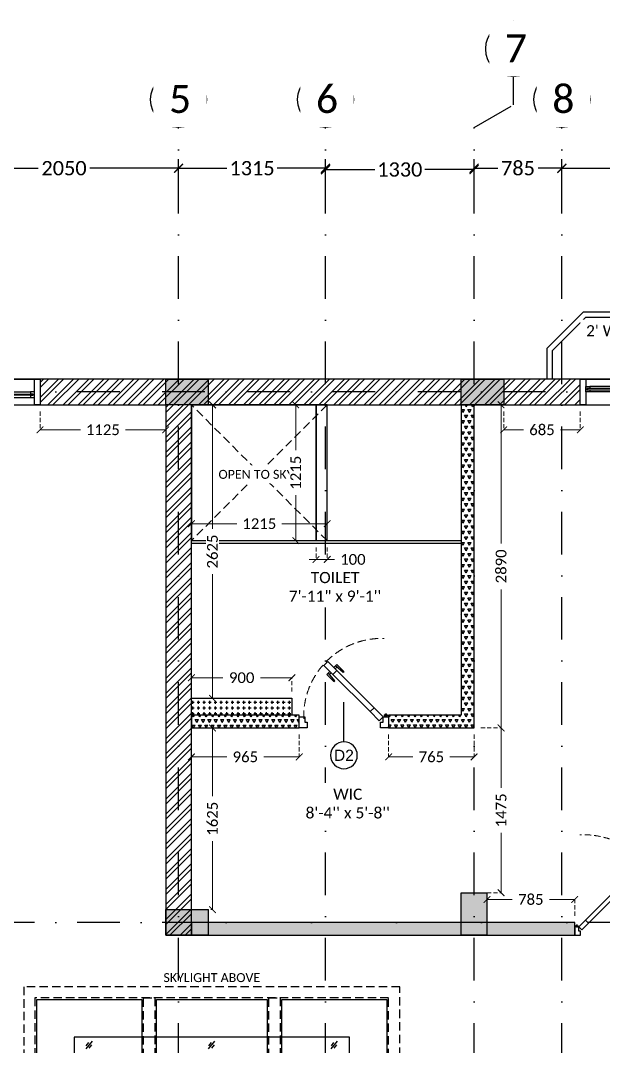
# Model space of a CAD drawing. Header units: millimetres. Extents: x -15000 to 28550, y -17045 to 28620.
# Drawn here: x 3580 to 8798, y 7650 to 16827 of the extents above; entities that cross this region are included whole.
import ezdxf
from ezdxf.enums import TextEntityAlignment as Align

# ---------------------------------------------------------------- set-up
doc = ezdxf.new("R2010")
doc.units = ezdxf.units.MM
doc.header["$LTSCALE"] = 150
for name, pattern in [('3BHK-W(SB)$0$HIDDEN', [0.375, 0.25, -0.125]), ('DASHDOTX2', [50.8, 25.4, -12.7, 0, -12.7]), ('DASHED', [0.75, 0.5, -0.25]), ('HIDDEN', [0])]:
    doc.linetypes.add(name, pattern=pattern)
for name, color, linetype in [('ad-Column', 3, 'Continuous'), ('ad-Column Hatch', 125, 'Continuous'), ('ad-Door', 11, 'Continuous'), ('ad-Elevation 10', 8, 'Continuous'), ('ad-Furniture', 8, 'Continuous'), ('ad-Grid', 8, 'DASHDOTX2'), ('ad-Ledge wall', 6, 'Continuous'), ('ad-Railing', 6, 'Continuous'), ('ad-Text main', 7, 'Continuous'), ('ad-Text Main_Door&window Label', 7, 'Continuous'), ('ad-Wall', 240, 'Continuous'), ('ad-Wall hatch', 8, 'Continuous')]:
    doc.layers.add(name, color=color, linetype=linetype)
doc.layers.add('ad-Dimension', color=5, linetype='Continuous', lineweight=0, true_color=0x0000ff)
doc.layers.add('ad-Glass Sectionline', color=140, linetype='Continuous', true_color=0x00bfff)
doc.layers.get('ad-Furniture').off()
doc.styles.add('New Text Style', font='arial.ttf', dxfattribs={"height": 100})
doc.styles.get("Standard").update_dxf_attribs({"font": 'calibril.ttf'})
doc.dimstyles.new('A-75-DIM-INT (Framing)', dxfattribs={"dimscale": 100, "dimtxt": 0.8, "dimasz": 0.5, "dimexe": 0, "dimexo": 0.5, "dimgap": 0.5, "dimtad": 0, "dimdec": 0, "dimdsep": 46, "dimtxsty": 'Standard', "dimblk": 'ARCHTICK', "dimcen": 0.025, "dimclrd": 256, "dimclre": 256, "dimclrt": 256, "dimazin": 2, "dimtfac": 1, "dimtdec": 0, "dimtmove": 1, "dimatfit": 0, "dimldrblk": 'ARCHTICK', "dimfxl": 1, "dimtfill": 1, "dimtolj": 1, "dimtzin": 0, "dimarcsym": 0})

# ---------------------------------------------------------------- blocks, each defined once
blk = doc.blocks.new('_ArchTick')
at = {"color": 0, "linetype": 'ByBlock', "const_width": 0.15}
blk.add_lwpolyline([(-0.5, -0.5), (0.5, 0.5)], dxfattribs=at)
blk = doc.blocks.new('*D205')
at = {"layer": 'ad-Dimension', "lineweight": -2}
for p, q in [((2945, 15206.1), (2945, 15586.2)), ((4995, 15206.1), (4995, 15586.2)), ((2945, 15506.2), (3738, 15506.2)), ((4995, 15506.2), (4202, 15506.2))]:
    blk.add_line(p, q, dxfattribs=at)
at = {"layer": 'Defpoints', "color": 0}
for p in [(4995, 15506.2), (2945, 15126.1), (4995, 15126.1)]:
    blk.add_point(p, dxfattribs=at)
at = {"layer": 'ad-Dimension', "lineweight": -2, "xscale": 80, "yscale": 80, "zscale": 80, "rotation": 180}
blk.add_blockref('_ArchTick', (2945, 15506.2), dxfattribs=at)
at = {"layer": 'ad-Dimension', "lineweight": -2, "xscale": 80, "yscale": 80, "zscale": 80}
blk.add_blockref('_ArchTick', (4995, 15506.2), dxfattribs=at)
at = {"layer": 'ad-Dimension', "insert": (3970, 15506.2), "char_height": 128, "attachment_point": 5, "bg_fill": 3, "box_fill_scale": 1.1, "bg_fill_color": 257, "bg_fill_transparency": 0}
blk.add_mtext('\\A1;2050', dxfattribs=at)
blk = doc.blocks.new('*D206')
at = {"layer": 'ad-Dimension', "lineweight": -2}
for p, q in [((4995, 15104.8), (4995, 15586.2)), ((6310, 15206.1), (6310, 15586.2)), ((4995, 15506.2), (5426.9, 15506.2)), ((6310, 15506.2), (5878.1, 15506.2))]:
    blk.add_line(p, q, dxfattribs=at)
at = {"layer": 'Defpoints', "color": 0}
for p in [(6310, 15506.2), (6310, 15126.1), (4995, 15024.8)]:
    blk.add_point(p, dxfattribs=at)
at = {"layer": 'ad-Dimension', "lineweight": -2, "xscale": 80, "yscale": 80, "zscale": 80, "rotation": 180}
blk.add_blockref('_ArchTick', (4995, 15506.2), dxfattribs=at)
at = {"layer": 'ad-Dimension', "lineweight": -2, "xscale": 80, "yscale": 80, "zscale": 80}
blk.add_blockref('_ArchTick', (6310, 15506.2), dxfattribs=at)
at = {"layer": 'ad-Dimension', "insert": (5652.5, 15506.2), "char_height": 128, "attachment_point": 5, "bg_fill": 3, "box_fill_scale": 1.1, "bg_fill_color": 257, "bg_fill_transparency": 0}
blk.add_mtext('\\A1;1315', dxfattribs=at)
blk = doc.blocks.new('*D207')
at = {"layer": 'ad-Dimension', "lineweight": -2}
for p, q in [((7640, 15206.1), (7640, 15586.2)), ((8425, 15206.1), (8425, 15586.2)), ((7640, 15506.2), (7851.1, 15506.2)), ((8425, 15506.2), (8213.9, 15506.2))]:
    blk.add_line(p, q, dxfattribs=at)
at = {"layer": 'Defpoints', "color": 0}
for p in [(8425, 15506.2), (7640, 15126.1), (8425, 15126.1)]:
    blk.add_point(p, dxfattribs=at)
at = {"layer": 'ad-Dimension', "lineweight": -2, "xscale": 80, "yscale": 80, "zscale": 80, "rotation": 180}
blk.add_blockref('_ArchTick', (7640, 15506.2), dxfattribs=at)
at = {"layer": 'ad-Dimension', "lineweight": -2, "xscale": 80, "yscale": 80, "zscale": 80}
blk.add_blockref('_ArchTick', (8425, 15506.2), dxfattribs=at)
at = {"layer": 'ad-Dimension', "insert": (8032.5, 15506.2), "char_height": 128, "attachment_point": 5, "bg_fill": 3, "box_fill_scale": 1.1, "bg_fill_color": 257, "bg_fill_transparency": 0}
blk.add_mtext('\\A1;785', dxfattribs=at)
blk = doc.blocks.new('*D208')
at = {"layer": 'ad-Dimension', "lineweight": -2}
for p, q in [((8425, 15206.1), (8425, 15586.2)), ((12005, 15206.1), (12005, 15586.2)), ((8425, 15506.2), (9984.1, 15506.2)), ((12005, 15506.2), (10445.9, 15506.2))]:
    blk.add_line(p, q, dxfattribs=at)
at = {"layer": 'Defpoints', "color": 0}
for p in [(12005, 15506.2), (8425, 15126.1), (12005, 15126.1)]:
    blk.add_point(p, dxfattribs=at)
at = {"layer": 'ad-Dimension', "lineweight": -2, "xscale": 80, "yscale": 80, "zscale": 80, "rotation": 180}
blk.add_blockref('_ArchTick', (8425, 15506.2), dxfattribs=at)
at = {"layer": 'ad-Dimension', "lineweight": -2, "xscale": 80, "yscale": 80, "zscale": 80}
blk.add_blockref('_ArchTick', (12005, 15506.2), dxfattribs=at)
at = {"layer": 'ad-Dimension', "insert": (10215, 15506.2), "char_height": 128, "attachment_point": 5, "bg_fill": 3, "box_fill_scale": 1.1, "bg_fill_color": 257, "bg_fill_transparency": 0}
blk.add_mtext('\\A1;3580', dxfattribs=at)
blk = doc.blocks.new('*D202')
at = {"layer": 'ad-Dimension', "lineweight": -2}
for p, q in [((6310, 15194.2), (6310, 15574.3)), ((7640, 15171.2), (7640, 15574.3)), ((6310, 15494.3), (6750.1, 15494.3)), ((7640, 15494.3), (7199.9, 15494.3))]:
    blk.add_line(p, q, dxfattribs=at)
at = {"layer": 'Defpoints', "color": 0}
for p in [(7640, 15494.3), (6310, 15114.2), (7640, 15091.2)]:
    blk.add_point(p, dxfattribs=at)
at = {"layer": 'ad-Dimension', "lineweight": -2, "xscale": 80, "yscale": 80, "zscale": 80, "rotation": 180}
blk.add_blockref('_ArchTick', (6310, 15494.3), dxfattribs=at)
at = {"layer": 'ad-Dimension', "lineweight": -2, "xscale": 80, "yscale": 80, "zscale": 80}
blk.add_blockref('_ArchTick', (7640, 15494.3), dxfattribs=at)
at = {"layer": 'ad-Dimension', "insert": (6975, 15494.3), "char_height": 128, "attachment_point": 5, "bg_fill": 3, "box_fill_scale": 1.1, "bg_fill_color": 257, "bg_fill_transparency": 0}
blk.add_mtext('\\A1;1330', dxfattribs=at)
blk = doc.blocks.new('$ZCDB_AUDIT_GENERATED_C85C')
at = {"color": 8}
for points in [[(675, 75), (141.8, 359.5)], [(50, 25), (50, 0), (0, 0), (0, 50), (25, 50)], [(700, 0), (0, 0)], [(625, 75), (75, 75)], [(625, 25), (75, 25)], [(675, 50), (700, 50), (700, 0), (650, 0), (650, 25)]]:
    blk.add_lwpolyline(points, dxfattribs=at)
for points in [[(75, 25), (25, 25), (25, 75), (75, 75)], [(675, 25), (625, 25), (625, 75), (675, 75)]]:
    blk.add_lwpolyline(points, close=True, dxfattribs=at)
at = {"color": 140}
for points in [[(625, 60), (75, 60)], [(625, 40), (75, 40)]]:
    blk.add_lwpolyline(points, dxfattribs=at)
at = {"color": 8, "linetype": 'HIDDEN'}
blk.add_arc((497.1, 38.3), 473.6, 122.81509, 175.55912, dxfattribs=at)
blk = doc.blocks.new('*U127')
at = {"xscale": -1}
blk.add_blockref('$ZCDB_AUDIT_GENERATED_C85C', (700, 0), dxfattribs=at)
blk = doc.blocks.new('zw$B1C6')
at = {"transparency": 33554559}
h = blk.add_hatch(color=256, dxfattribs=at)
h.dxf.hatch_style = 1
h.set_gradient(color1=(153, 204, 0), color2=(63, 127, 0), name='INVSPHERICAL')
h.paths.add_polyline_path([(1115, 0), (0, 0), (0, -1215), (1115, -1215)])
at = {"layer": 'ad-Elevation 10'}
for points in [[(1115, 0), (0, 0), (0, -1215), (1115, -1215)], [(1215, 0), (1115, 0), (1115, -1215), (1215, -1215)]]:
    blk.add_lwpolyline(points, close=True, dxfattribs=at)
at = {"layer": 'ad-Elevation 10', "linetype": 'DASHED'}
for points in [[(1215, -1215), (0, 0)], [(1215, 0), (0, -1215)]]:
    blk.add_lwpolyline(points, dxfattribs=at)
at = {"layer": 'ad-Text main', "color": 0, "insert": (577.5, -622.4), "char_height": 80, "width": 773.907, "attachment_point": 5, "bg_fill": 2}
blk.add_mtext('OPEN TO SKY', dxfattribs=at)
blk = doc.blocks.new('zw$EEF9')
at = {"layer": 'ad-Glass Sectionline'}
for points in [[(-28.2, -34.6), (28.2, 34.6)], [(-26.8, -5.8), (-3.4, 23.4)], [(-0.3, -27.4), (23.6, 1.4)]]:
    blk.add_lwpolyline(points, dxfattribs=at)
blk = doc.blocks.new('A$C27ce84ff')
at = {"true_color": 0x7f5f3f, "transparency": 33554610}
h = blk.add_hatch(dxfattribs=at)
h.set_pattern_fill('DOTS', color=37, scale=20, angle=360)
h.set_pattern_definition([(360, (-800139.518, 271344.397), (15.875, 31.75), [0, -31.75])])
h.paths.add_polyline_path([(450, -2530), (2915, -2530), (2915, -450), (450, -450)])
at = {"layer": 'ad-Elevation 10', "linetype": 'DASHED'}
for points in [[(0, -2980), (3365, -2980), (3365, 0), (0, 0)], [(100, -2880), (3265, -2880), (3265, -100), (100, -100)], [(1071.7, -100), (1171.7, -100), (1171.7, -2880), (1071.7, -2880)], [(2193.3, -100), (2293.3, -100), (2293.3, -2880), (2193.3, -2880)], [(100, -943.3), (3265, -943.3), (3265, -1043.3), (100, -1043.3)], [(100, -1936.7), (3265, -1936.7), (3265, -2036.7), (100, -2036.7)]]:
    blk.add_lwpolyline(points, close=True, dxfattribs=at)
at = {"layer": 'ad-Elevation 10'}
blk.add_lwpolyline([(450, -2530), (2915, -2530), (2915, -450), (450, -450)], close=True, dxfattribs=at)
at = {"layer": 'ad-Glass Sectionline', "transparency": 33554585}
for points in [[(115, -115), (1056.7, -115), (1056.7, -928.3), (115, -928.3)], [(1186.7, -115), (2178.3, -115), (2178.3, -928.3), (1186.7, -928.3)], [(2308.3, -115), (3250, -115), (3250, -928.3), (2308.3, -928.3)], [(115, -1058.3), (1056.7, -1058.3), (1056.7, -1921.7), (115, -1921.7)], [(1186.7, -1058.3), (2178.3, -1058.3), (2178.3, -1921.7), (1186.7, -1921.7)], [(2308.3, -1058.3), (3250, -1058.3), (3250, -1921.7), (2308.3, -1921.7)], [(1056.7, -2051.7), (115, -2051.7), (115, -2865), (1056.7, -2865)], [(1186.7, -2051.7), (2178.3, -2051.7), (2178.3, -2865), (1186.7, -2865)], [(2308.3, -2051.7), (3250, -2051.7), (3250, -2865), (2308.3, -2865)]]:
    blk.add_lwpolyline(points, close=True, dxfattribs=at)
for p in [(585.8, -521.7), (1682.5, -521.7), (2779.2, -521.7), (585.8, -1490), (1682.4, -1488.3), (2779.2, -1490), (585.8, -2458.3), (1682.5, -2458.3), (2779.2, -2458.3)]:
    blk.add_blockref('zw$EEF9', p)
at = {"layer": 'ad-Text main', "insert": (1682.5, 80.9), "char_height": 80, "width": 1164.819, "attachment_point": 5}
blk.add_mtext('SKYLIGHT ABOVE', dxfattribs=at)
blk = doc.blocks.new('zw$66EE')
at = {"layer": 'ad-Glass Sectionline'}
blk.add_lwpolyline([(7525, 12150), (5110, 12150), (5110, 12175), (7525, 12175)], close=True, dxfattribs=at)
for name, p in [('*U127', (6325, 12150)), ('A$C27ce84ff', (3610, 8185))]:
    blk.add_blockref(name, p)
blk.add_blockref('zw$B1C6', (5110, 13390))
blk = doc.blocks.new('zw$6540')
at = {"layer": 'ad-Text main', "char_height": 100, "attachment_point": 5, "bg_fill": 2}
for s, insert, width in [("\\pxqd;2' Wide Balcony", (9760.6, 14039.5), 2237.11), ('TOILET\\P7\'-11" x 9\'-1\'\'', (6395.6, 11761.7), 1741.287), ("WIC\\P8'-4'' x 5'-8''", (6509.3, 9823.1), 882.002)]:
    blk.add_mtext(s, dxfattribs=dict(at, insert=insert, width=width))
blk = doc.blocks.new('*U149')
for p, q in [((-8, -111), (-42, -111)), ((-25, -128), (-25, -94)), ((-811, -761), (-796, -776)), ((-746, -826), (-761, -811))]:
    blk.add_line(p, q)
for points in [[(-1150, -100), (-1150, -50), (-1129, -50), (-1129, -36), (-1129, 0), (-1200, 0), (-1200, -100)], [(-50, -100), (0, -100), (0, 0), (-71, 0), (-71, -36), (-71, -50), (-50, -50)], [(-50, -100), (-131, -181), (-166, -145), (-85, -65)], [(-131, -181), (-747, -797), (-782, -762), (-166, -145)], [(-828, -878), (-747, -797), (-782, -762), (-863, -842)]]:
    blk.add_lwpolyline(points, close=True)
for points in [[(-808, -787), (-836, -760), (-773, -697), (-765, -705), (-822, -774)], [(-773, -823), (-745, -850), (-683, -788), (-690, -780), (-759, -837)]]:
    blk.add_lwpolyline(points)
blk.add_circle((-25, -111), 11.1)
at = {"color": 8, "linetype": 'DASHED', "lineweight": 0}
blk.add_arc((-93, -153), 1047, 178.1881, 271.8119, dxfattribs=at)
at = {"layer": 'ad-Text Main_Door&window Label'}
blk.add_line((-600, 125), (-600, -230), dxfattribs=at)
blk.add_circle((-600, 245), 120, dxfattribs=at)
at = {"layer": 'ad-Text Main_Door&window Label', "style": 'New Text Style'}
blk.add_attdef('D1', text='', height=100, dxfattribs=at).set_placement((-600, 245), align=Align.MIDDLE_CENTER)
blk = doc.blocks.new('$ZCDB_AUDIT_GENERATED_C77D')
blk.add_wipeout([(0, 230), (2400, 230), (2400, 0), (0, 0)]).dxf.layer = 'ad-Elevation 10'
at = {"layer": 'ad-Elevation 10'}
for points in [[(2400, 230), (0, 230)], [(2400, 0), (0, 0)]]:
    blk.add_lwpolyline(points, dxfattribs=at)
for points in [[(50, 0), (50, 230), (0, 230), (0, 0)], [(2350, 0), (2400, 0), (2400, 230), (2350, 230)], [(85, 83), (85, 65), (50, 65), (50, 115), (85, 115), (85, 97), (63, 97), (63, 83)], [(1217.5, 133), (1217.5, 115), (1182.5, 115), (1182.5, 165), (1217.5, 165), (1217.5, 147), (1195.5, 147), (1195.5, 133)], [(1182.5, 83), (1182.5, 65), (1217.5, 65), (1217.5, 115), (1182.5, 115), (1182.5, 97), (1204.5, 97), (1204.5, 83)], [(2315, 133), (2315, 115), (2350, 115), (2350, 165), (2315, 165), (2315, 147), (2337, 147), (2337, 133)]]:
    blk.add_lwpolyline(points, close=True, dxfattribs=at)
at = {"layer": 'ad-Glass Sectionline'}
for points in [[(1200, 95), (65, 95), (65, 85), (1200, 85)], [(1200, 145), (2335, 145), (2335, 135), (1200, 135)]]:
    blk.add_lwpolyline(points, close=True, dxfattribs=at)
for points in [[(1182.5, 115), (85, 115)], [(1217.5, 165), (2315, 165)], [(1217.5, 115), (2315, 115)], [(1182.5, 65), (85, 65)]]:
    blk.add_lwpolyline(points, dxfattribs=at)
blk = doc.blocks.new('*U144')
blk.add_blockref('$ZCDB_AUDIT_GENERATED_C77D', (0, 0))
blk = doc.blocks.new('*U150')
for p, q in [((-8.3, -111.1), (-41.7, -111.1)), ((-25, -127.8), (-25, -94.4)), ((-528.5, -478), (-513.6, -492.9)), ((-463.3, -543.1), (-478.2, -528.2))]:
    blk.add_line(p, q)
for points in [[(-750, -100), (-750, -50), (-728.6, -50), (-728.6, -35.7), (-728.6, 0), (-800, 0), (-800, -100)], [(-50, -100), (0, -100), (0, 0), (-71.4, 0), (-71.4, -35.7), (-71.4, -50), (-50, -50)], [(-50, -100), (-130.8, -180.8), (-166.2, -145.5), (-85.4, -64.6)], [(-130.8, -180.8), (-464.2, -514.2), (-499.5, -478.8), (-166.2, -145.5)], [(-545, -595), (-464.2, -514.2), (-499.5, -478.8), (-580.3, -559.6)]]:
    blk.add_lwpolyline(points, close=True)
for points in [[(-525.4, -504.7), (-552.8, -477.2), (-490, -414.3), (-482.2, -422.2), (-539.2, -490.8)], [(-490, -540), (-462.5, -567.5), (-399.7, -504.7), (-407.6, -496.8), (-476.2, -553.8)]]:
    blk.add_lwpolyline(points)
blk.add_circle((-25, -111.1), 11.1)
at = {"color": 8, "linetype": 'DASHED', "lineweight": 0}
blk.add_arc((-62.1, -102.1), 698.3, 178.18808, 271.81192, dxfattribs=at)
at = {"layer": 'ad-Text Main_Door&window Label'}
blk.add_line((-400, 125), (-400, -230), dxfattribs=at)
blk.add_circle((-400.3, 245), 120, dxfattribs=at)
at = {"layer": 'ad-Text Main_Door&window Label', "style": 'New Text Style'}
blk.add_attdef('D1', text='', height=100, dxfattribs=at).set_placement((-400.3, 245), align=Align.MIDDLE_CENTER)
blk = doc.blocks.new('zw$6266')
at = {"layer": 'ad-Wall hatch', "transparency": 33554610}
h = blk.add_hatch(dxfattribs=at)
h.set_pattern_fill('ANSI32', color=256, scale=10)
h.paths.add_polyline_path([(0, 13620), (0, 10305), (230, 10305), (230, 13390), (4880, 13390), (4880, 8645), (5110, 8645), (5110, 13390), (11890, 13390), (11890, 230), (10090, 230), (10090, 0), (12120, 0), (12120, 13620)])
h = blk.add_hatch(dxfattribs=at)
h.set_pattern_fill('TRIANG', color=256, scale=6)
h.set_pattern_definition([(60, (7226.775, 11986.185), (-28.575, 49.4934), [28.575, -28.575]), (120, (7226.775, 11986.185), (-57.15, 3e-08), [28.575, -28.575]), (0, (7212.487, 12010.93), (28.575, 49.4934), [28.575, -28.575])])
h.paths.add_polyline_path([(6875, 10615), (6875, 10500), (7640, 10500), (7640, 13390), (7525, 13390), (7525, 10615)])
h = blk.add_hatch(dxfattribs=at)
h.set_pattern_fill('PLUS', color=256, scale=2)
h.set_pattern_definition([(0, (5110, 10627.7), (0, 50.8), [25.4, -25.4]), (90, (5122.7, 10615), (-50.8, 3e-15), [25.4, -25.4])])
h.paths.add_polyline_path([(5110, 10765), (6010, 10765), (6010, 10615), (5110, 10615)])
h = blk.add_hatch(dxfattribs=at)
h.set_pattern_fill('TRIANG', color=256, scale=6)
h.set_pattern_definition([(60, (9243.835, 10500), (-28.575, 49.49335), [28.575, -28.575]), (120, (9243.835, 10500), (-57.15, 3e-08), [28.575, -28.575]), (0, (9229.547, 10524.747), (28.575, 49.49335), [28.575, -28.575])])
h.paths.add_polyline_path([(5110, 10500), (6075, 10500), (6075, 10615), (5110, 10615)])
h = blk.add_hatch(dxfattribs=at)
h.set_pattern_fill('TRIANG', color=256, scale=6)
h.set_pattern_definition([(60, (9243.835, 8645), (-28.575, 49.49335), [28.575, -28.575]), (120, (9243.835, 8645), (-57.15, 3e-08), [28.575, -28.575]), (0, (9229.547, 8669.747), (28.575, 49.49335), [28.575, -28.575])])
h.paths.add_polyline_path([(5110, 8645), (8540, 8645), (8540, 8760), (5110, 8760)])
at = {"layer": 'ad-Ledge wall'}
blk.add_lwpolyline([(5110, 10765), (6010, 10765), (6010, 10615), (5110, 10615)], close=True, dxfattribs=at)
at = {"layer": 'ad-Railing'}
for points in [[(11290, 13620), (11290, 13895), (10965, 14220), (8615, 14220), (8290, 13895), (8290, 13620)], [(11240, 13620), (11240, 13874.3), (10944.3, 14170), (8635.7, 14170), (8340, 13874.3), (8340, 13620)]]:
    blk.add_lwpolyline(points, dxfattribs=at)
at = {"layer": 'ad-Wall'}
for points in [[(6875, 10615), (6875, 10500), (7640, 10500), (7640, 13390), (7525, 13390), (7525, 10615)], [(5110, 10500), (6075, 10500), (6075, 10615), (5110, 10615)], [(5110, 8645), (8540, 8645), (8540, 8760), (5110, 8760)]]:
    blk.add_lwpolyline(points, close=True, dxfattribs=at)
at = {"layer": 'ad-Door', "ltscale": 5}
ref = blk.add_blockref('*U150', (6875, 10500), dxfattribs=dict(at, xscale=-1, rotation=180))
ref.add_attrib('D1', 'D2', dxfattribs={"layer": 'ad-Text Main_Door&window Label', "height": 100, "style": 'New Text Style'}).set_placement((6474.7, 10255), align=Align.MIDDLE_CENTER)
ref = blk.add_blockref('*U149', (8540, 8645), dxfattribs=dict(at, xscale=0.7499999997027537, yscale=0.7499999997027537, zscale=0.7499999997027537, rotation=180))
ref.add_attrib('D1', 'D1', dxfattribs={"layer": 'ad-Text Main_Door&window Label', "height": 75, "style": 'New Text Style'}).set_placement((8990.2, 8461.3), align=Align.MIDDLE_CENTER)
at = {"xscale": -1}
for p in [(3755, 13390), (10990, 13390)]:
    blk.add_blockref('*U144', p, dxfattribs=at)
at = {"layer": 'ad-Wall'}
blk.add_lwpolyline([(0, 13620), (0, 10305), (230, 10305), (230, 13390), (4880, 13390), (4880, 8645), (5110, 8645), (5110, 13390), (11890, 13390), (11890, 230), (10090, 230), (10090, 0), (12120, 0), (12120, 13620)], close=True, dxfattribs=at)
blk = doc.blocks.new('zw$6AA0')
at = {"layer": 'ad-Column Hatch', "transparency": 33554687}
h = blk.add_hatch(color=256, dxfattribs=at)
h.dxf.hatch_style = 1
h.paths.add_polyline_path([(0, -230), (380, -230), (380, 0), (0, 0)])
at = {"layer": 'ad-Column'}
blk.add_lwpolyline([(0, -230), (380, -230), (380, 0), (0, 0)], close=True, dxfattribs=at)
blk = doc.blocks.new('1625W_Columns')
at = {"layer": 'ad-Column', "xscale": -1}
for p, rotation in [((5260, 13620), 359.9999999999999), ((7905, 13620), 359.9999999999999), ((7755, 8645), 270), ((5260, 8875), 359.9999999999999)]:
    blk.add_blockref('zw$6AA0', p, dxfattribs=dict(at, rotation=rotation))
blk = doc.blocks.new('1625_West Villa')
at = {"layer": 'ad-Furniture'}
blk.add_blockref('zw$66EE', (0, 0), dxfattribs=at)
blk.add_blockref('zw$6266', (0, 0))
blk.add_blockref('1625W_Columns', (0, 0))
at = {"layer": 'ad-Text main'}
blk.add_blockref('zw$6540', (0, 0), dxfattribs=at)
blk = doc.blocks.new('*D20')
at = {"layer": 'ad-Dimension', "linetype": '3BHK-W(SB)$0$HIDDEN', "lineweight": -2}
for p, q in [((5110, -2795), (5110, -2671.1)), ((6010, -2795), (6010, -2671.1))]:
    blk.add_line(p, q, dxfattribs=at)
at = {"layer": 'ad-Dimension', "lineweight": -2}
for p, q in [((5110, -2671.1), (5391.3, -2671.1)), ((6010, -2671.1), (5728.7, -2671.1))]:
    blk.add_line(p, q, dxfattribs=at)
at = {"layer": 'Defpoints', "color": 0}
for p in [(6010, -2671.1), (5110, -2855), (6010, -2855)]:
    blk.add_point(p, dxfattribs=at)
at = {"layer": 'ad-Dimension', "lineweight": -2, "xscale": 60, "yscale": 60, "zscale": 60, "rotation": 180}
blk.add_blockref('_ArchTick', (5110, -2671.1), dxfattribs=at)
at = {"layer": 'ad-Dimension', "lineweight": -2, "xscale": 60, "yscale": 60, "zscale": 60}
blk.add_blockref('_ArchTick', (6010, -2671.1), dxfattribs=at)
at = {"layer": 'ad-Dimension', "insert": (5560, -2671.1), "char_height": 96, "attachment_point": 5, "bg_fill": 3, "box_fill_scale": 1.1, "bg_fill_color": 257, "bg_fill_transparency": 0}
blk.add_mtext('\\A1;900', dxfattribs=at)
blk = doc.blocks.new('*D21')
at = {"layer": 'ad-Dimension', "linetype": '3BHK-W(SB)$0$HIDDEN', "lineweight": -2}
for p, q in [((7700, -3120), (7881.6, -3120)), ((7700, -4595), (7881.6, -4595))]:
    blk.add_line(p, q, dxfattribs=at)
at = {"layer": 'ad-Dimension', "lineweight": -2}
for p, q in [((7881.6, -3120), (7881.6, -3656.2)), ((7881.6, -4595), (7881.6, -4058.8))]:
    blk.add_line(p, q, dxfattribs=at)
at = {"layer": 'Defpoints', "color": 0}
for p in [(7640, -3120), (7640, -4595), (7881.6, -4595)]:
    blk.add_point(p, dxfattribs=at)
at = {"layer": 'ad-Dimension', "lineweight": -2, "xscale": 60, "yscale": 60, "zscale": 60}
for p, rotation in [((7881.6, -3120), 90), ((7881.6, -4595), 270)]:
    blk.add_blockref('_ArchTick', p, dxfattribs=dict(at, rotation=rotation))
at = {"layer": 'ad-Dimension', "insert": (7881.6, -3857.5), "char_height": 96, "attachment_point": 5, "rotation": 90, "bg_fill": 3, "box_fill_scale": 1.1, "bg_fill_color": 257, "bg_fill_transparency": 0}
blk.add_mtext('\\A1;1475', dxfattribs=at)
blk = doc.blocks.new('*D22')
at = {"layer": 'ad-Dimension', "linetype": '3BHK-W(SB)$0$HIDDEN', "lineweight": -2}
for p, q in [((7755, -4800), (7755, -4655)), ((8540, -4800), (8540, -4655))]:
    blk.add_line(p, q, dxfattribs=at)
at = {"layer": 'ad-Dimension', "lineweight": -2}
for p, q in [((7755, -4655), (7981.5, -4655)), ((8540, -4655), (8313.5, -4655))]:
    blk.add_line(p, q, dxfattribs=at)
at = {"layer": 'Defpoints', "color": 0}
for p in [(8540, -4655), (7755, -4860), (8540, -4860)]:
    blk.add_point(p, dxfattribs=at)
at = {"layer": 'ad-Dimension', "lineweight": -2, "xscale": 60, "yscale": 60, "zscale": 60, "rotation": 180}
blk.add_blockref('_ArchTick', (7755, -4655), dxfattribs=at)
at = {"layer": 'ad-Dimension', "lineweight": -2, "xscale": 60, "yscale": 60, "zscale": 60}
blk.add_blockref('_ArchTick', (8540, -4655), dxfattribs=at)
at = {"layer": 'ad-Dimension', "insert": (8147.5, -4655), "char_height": 96, "attachment_point": 5, "bg_fill": 3, "box_fill_scale": 1.1, "bg_fill_color": 257, "bg_fill_transparency": 0}
blk.add_mtext('\\A1;785', dxfattribs=at)
blk = doc.blocks.new('*D30')
at = {"layer": 'ad-Dimension', "linetype": '3BHK-W(SB)$0$HIDDEN', "lineweight": -2}
for p, q in [((7905, -290), (7905, -453.7)), ((8590, -290), (8590, -453.7))]:
    blk.add_line(p, q, dxfattribs=at)
at = {"layer": 'ad-Dimension', "lineweight": -2}
for p, q in [((7905, -453.7), (8081.9, -453.7)), ((8590, -453.7), (8413.1, -453.7))]:
    blk.add_line(p, q, dxfattribs=at)
at = {"layer": 'Defpoints', "color": 0}
for p in [(7905, -230), (8590, -230), (8590, -453.7)]:
    blk.add_point(p, dxfattribs=at)
at = {"layer": 'ad-Dimension', "lineweight": -2, "xscale": 60, "yscale": 60, "zscale": 60, "rotation": 180}
blk.add_blockref('_ArchTick', (7905, -453.7), dxfattribs=at)
at = {"layer": 'ad-Dimension', "lineweight": -2, "xscale": 60, "yscale": 60, "zscale": 60}
blk.add_blockref('_ArchTick', (8590, -453.7), dxfattribs=at)
at = {"layer": 'ad-Dimension', "insert": (8247.5, -453.7), "char_height": 96, "attachment_point": 5, "bg_fill": 3, "box_fill_scale": 1.1, "bg_fill_color": 257, "bg_fill_transparency": 0}
blk.add_mtext('\\A1;685', dxfattribs=at)
blk = doc.blocks.new('*D47')
at = {"layer": 'ad-Dimension', "linetype": '3BHK-W(SB)$0$HIDDEN', "lineweight": -2}
for p, q in [((3755, -290), (3755, -453.7)), ((4880, -290), (4880, -453.7))]:
    blk.add_line(p, q, dxfattribs=at)
at = {"layer": 'ad-Dimension', "lineweight": -2}
for p, q in [((3755, -453.7), (4116.2, -453.7)), ((4880, -453.7), (4518.8, -453.7))]:
    blk.add_line(p, q, dxfattribs=at)
at = {"layer": 'Defpoints', "color": 0}
for p in [(3755, -230), (4880, -230), (4880, -453.7)]:
    blk.add_point(p, dxfattribs=at)
at = {"layer": 'ad-Dimension', "lineweight": -2, "xscale": 60, "yscale": 60, "zscale": 60, "rotation": 180}
blk.add_blockref('_ArchTick', (3755, -453.7), dxfattribs=at)
at = {"layer": 'ad-Dimension', "lineweight": -2, "xscale": 60, "yscale": 60, "zscale": 60}
blk.add_blockref('_ArchTick', (4880, -453.7), dxfattribs=at)
at = {"layer": 'ad-Dimension', "insert": (4317.5, -453.7), "char_height": 96, "attachment_point": 5, "bg_fill": 3, "box_fill_scale": 1.1, "bg_fill_color": 257, "bg_fill_transparency": 0}
blk.add_mtext('\\A1;1125', dxfattribs=at)
blk = doc.blocks.new('*D48')
at = {"layer": 'ad-Dimension', "linetype": '3BHK-W(SB)$0$HIDDEN', "lineweight": -2}
for p, q in [((5170, -230), (5298.5, -230)), ((5170, -2855), (5298.5, -2855))]:
    blk.add_line(p, q, dxfattribs=at)
at = {"layer": 'ad-Dimension', "lineweight": -2}
for p, q in [((5298.5, -230), (5298.5, -1338.9)), ((5298.5, -2855), (5298.5, -1746.1))]:
    blk.add_line(p, q, dxfattribs=at)
at = {"layer": 'Defpoints', "color": 0}
for p in [(5110, -230), (5110, -2855), (5298.5, -2855)]:
    blk.add_point(p, dxfattribs=at)
at = {"layer": 'ad-Dimension', "lineweight": -2, "xscale": 60, "yscale": 60, "zscale": 60}
for p, rotation in [((5298.5, -230), 90), ((5298.5, -2855), 270)]:
    blk.add_blockref('_ArchTick', p, dxfattribs=dict(at, rotation=rotation))
at = {"layer": 'ad-Dimension', "insert": (5298.5, -1542.5), "char_height": 96, "attachment_point": 5, "rotation": 90, "bg_fill": 3, "box_fill_scale": 1.1, "bg_fill_color": 257, "bg_fill_transparency": 0}
blk.add_mtext('\\A1;2625', dxfattribs=at)
blk = doc.blocks.new('*D49')
at = {"layer": 'ad-Dimension', "linetype": '3BHK-W(SB)$0$HIDDEN', "lineweight": -2}
for p, q in [((5170, -3120), (5298.5, -3120)), ((5170, -4745), (5298.5, -4745))]:
    blk.add_line(p, q, dxfattribs=at)
at = {"layer": 'ad-Dimension', "lineweight": -2}
for p, q in [((5298.5, -3120), (5298.5, -3731.2)), ((5298.5, -4745), (5298.5, -4133.8))]:
    blk.add_line(p, q, dxfattribs=at)
at = {"layer": 'Defpoints', "color": 0}
for p in [(5110, -3120), (5110, -4745), (5298.5, -4745)]:
    blk.add_point(p, dxfattribs=at)
at = {"layer": 'ad-Dimension', "lineweight": -2, "xscale": 60, "yscale": 60, "zscale": 60}
for p, rotation in [((5298.5, -3120), 90), ((5298.5, -4745), 270)]:
    blk.add_blockref('_ArchTick', p, dxfattribs=dict(at, rotation=rotation))
at = {"layer": 'ad-Dimension', "insert": (5298.5, -3932.5), "char_height": 96, "attachment_point": 5, "rotation": 90, "bg_fill": 3, "box_fill_scale": 1.1, "bg_fill_color": 257, "bg_fill_transparency": 0}
blk.add_mtext('\\A1;1625', dxfattribs=at)
blk = doc.blocks.new('*D50')
at = {"layer": 'ad-Dimension', "linetype": '3BHK-W(SB)$0$HIDDEN', "lineweight": -2}
for p, q in [((5110, -3180), (5110, -3379.5)), ((6075, -3180), (6075, -3379.5))]:
    blk.add_line(p, q, dxfattribs=at)
at = {"layer": 'ad-Dimension', "lineweight": -2}
for p, q in [((5110, -3379.5), (5425.9, -3379.5)), ((6075, -3379.5), (5759.1, -3379.5))]:
    blk.add_line(p, q, dxfattribs=at)
at = {"layer": 'Defpoints', "color": 0}
for p in [(5110, -3120), (6075, -3120), (6075, -3379.5)]:
    blk.add_point(p, dxfattribs=at)
at = {"layer": 'ad-Dimension', "lineweight": -2, "xscale": 60, "yscale": 60, "zscale": 60, "rotation": 180}
blk.add_blockref('_ArchTick', (5110, -3379.5), dxfattribs=at)
at = {"layer": 'ad-Dimension', "lineweight": -2, "xscale": 60, "yscale": 60, "zscale": 60}
blk.add_blockref('_ArchTick', (6075, -3379.5), dxfattribs=at)
at = {"layer": 'ad-Dimension', "insert": (5592.5, -3379.5), "char_height": 96, "attachment_point": 5, "bg_fill": 3, "box_fill_scale": 1.1, "bg_fill_color": 257, "bg_fill_transparency": 0}
blk.add_mtext('\\A1;965', dxfattribs=at)
blk = doc.blocks.new('*D51')
at = {"layer": 'ad-Dimension', "linetype": '3BHK-W(SB)$0$HIDDEN', "lineweight": -2}
for p, q in [((6875, -3180), (6875, -3379.5)), ((7640, -3180), (7640, -3379.5))]:
    blk.add_line(p, q, dxfattribs=at)
at = {"layer": 'ad-Dimension', "lineweight": -2}
for p, q in [((6875, -3379.5), (7091.5, -3379.5)), ((7640, -3379.5), (7423.5, -3379.5))]:
    blk.add_line(p, q, dxfattribs=at)
at = {"layer": 'Defpoints', "color": 0}
for p in [(6875, -3120), (7640, -3120), (7640, -3379.5)]:
    blk.add_point(p, dxfattribs=at)
at = {"layer": 'ad-Dimension', "lineweight": -2, "xscale": 60, "yscale": 60, "zscale": 60, "rotation": 180}
blk.add_blockref('_ArchTick', (6875, -3379.5), dxfattribs=at)
at = {"layer": 'ad-Dimension', "lineweight": -2, "xscale": 60, "yscale": 60, "zscale": 60}
blk.add_blockref('_ArchTick', (7640, -3379.5), dxfattribs=at)
at = {"layer": 'ad-Dimension', "insert": (7257.5, -3379.5), "char_height": 96, "attachment_point": 5, "bg_fill": 3, "box_fill_scale": 1.1, "bg_fill_color": 257, "bg_fill_transparency": 0}
blk.add_mtext('\\A1;765', dxfattribs=at)
blk = doc.blocks.new('*D52')
at = {"layer": 'ad-Dimension', "linetype": '3BHK-W(SB)$0$HIDDEN', "lineweight": -2}
for p, q in [((7700, -230), (7881.6, -230)), ((7700, -3120), (7881.6, -3120))]:
    blk.add_line(p, q, dxfattribs=at)
at = {"layer": 'ad-Dimension', "lineweight": -2}
for p, q in [((7881.6, -230), (7881.6, -1469.3)), ((7881.6, -3120), (7881.6, -1880.7))]:
    blk.add_line(p, q, dxfattribs=at)
at = {"layer": 'Defpoints', "color": 0}
for p in [(7640, -230), (7881.6, -230), (7640, -3120)]:
    blk.add_point(p, dxfattribs=at)
at = {"layer": 'ad-Dimension', "lineweight": -2, "xscale": 60, "yscale": 60, "zscale": 60}
for p, rotation in [((7881.6, -230), 90), ((7881.6, -3120), 270)]:
    blk.add_blockref('_ArchTick', p, dxfattribs=dict(at, rotation=rotation))
at = {"layer": 'ad-Dimension', "insert": (7881.6, -1675), "char_height": 96, "attachment_point": 5, "rotation": 90, "bg_fill": 3, "box_fill_scale": 1.1, "bg_fill_color": 257, "bg_fill_transparency": 0}
blk.add_mtext('\\A1;2890', dxfattribs=at)
blk = doc.blocks.new('*D74')
at = {"layer": 'ad-Dimension', "linetype": '3BHK-W(SB)$0$HIDDEN', "lineweight": -2}
for p, q in [((5110, -1385), (5110, -1293.7)), ((6325, -1385), (6325, -1293.7))]:
    blk.add_line(p, q, dxfattribs=at)
at = {"layer": 'ad-Dimension', "lineweight": -2}
for p, q in [((5110, -1293.7), (5516.2, -1293.7)), ((6325, -1293.7), (5918.8, -1293.7))]:
    blk.add_line(p, q, dxfattribs=at)
at = {"layer": 'Defpoints', "color": 0}
for p in [(6325, -1293.7), (5110, -1445), (6325, -1445)]:
    blk.add_point(p, dxfattribs=at)
at = {"layer": 'ad-Dimension', "lineweight": -2, "xscale": 60, "yscale": 60, "zscale": 60, "rotation": 180}
blk.add_blockref('_ArchTick', (5110, -1293.7), dxfattribs=at)
at = {"layer": 'ad-Dimension', "lineweight": -2, "xscale": 60, "yscale": 60, "zscale": 60}
blk.add_blockref('_ArchTick', (6325, -1293.7), dxfattribs=at)
at = {"layer": 'ad-Dimension', "insert": (5717.5, -1293.7), "char_height": 96, "attachment_point": 5, "bg_fill": 3, "box_fill_scale": 1.1, "bg_fill_color": 257, "bg_fill_transparency": 0}
blk.add_mtext('\\A1;1215', dxfattribs=at)
blk = doc.blocks.new('*D75')
at = {"layer": 'ad-Dimension', "linetype": '3BHK-W(SB)$0$HIDDEN', "lineweight": -2}
for p, q in [((6165, -230), (6043.8, -230)), ((6165, -1445), (6043.8, -1445))]:
    blk.add_line(p, q, dxfattribs=at)
at = {"layer": 'ad-Dimension', "lineweight": -2}
for p, q in [((6043.8, -230), (6043.8, -636.2)), ((6043.8, -1445), (6043.8, -1038.8))]:
    blk.add_line(p, q, dxfattribs=at)
at = {"layer": 'Defpoints', "color": 0}
for p in [(6225, -230), (6043.8, -1445), (6225, -1445)]:
    blk.add_point(p, dxfattribs=at)
at = {"layer": 'ad-Dimension', "lineweight": -2, "xscale": 60, "yscale": 60, "zscale": 60}
for p, rotation in [((6043.8, -230), 90), ((6043.8, -1445), 270)]:
    blk.add_blockref('_ArchTick', p, dxfattribs=dict(at, rotation=rotation))
at = {"layer": 'ad-Dimension', "insert": (6043.8, -837.5), "char_height": 96, "attachment_point": 5, "rotation": 90, "bg_fill": 3, "box_fill_scale": 1.1, "bg_fill_color": 257, "bg_fill_transparency": 0}
blk.add_mtext('\\A1;1215', dxfattribs=at)
blk = doc.blocks.new('*D76')
at = {"layer": 'ad-Dimension', "linetype": '3BHK-W(SB)$0$HIDDEN', "lineweight": -2}
for p, q in [((6225, -1505), (6225, -1613.2)), ((6325, -1505), (6325, -1613.2))]:
    blk.add_line(p, q, dxfattribs=at)
at = {"layer": 'ad-Dimension', "lineweight": -2}
for p, q in [((6225, -1613.2), (6165, -1613.2)), ((6225, -1613.2), (6325, -1613.2)), ((6325, -1613.2), (6390.1, -1613.2)), ((6325, -1613.2), (6385, -1613.2))]:
    blk.add_line(p, q, dxfattribs=at)
at = {"layer": 'Defpoints', "color": 0}
for p in [(6225, -1445), (6325, -1445), (6325, -1613.2)]:
    blk.add_point(p, dxfattribs=at)
at = {"layer": 'ad-Dimension', "lineweight": -2, "xscale": 60, "yscale": 60, "zscale": 60}
blk.add_blockref('_ArchTick', (6225, -1613.2), dxfattribs=at)
at = {"layer": 'ad-Dimension', "lineweight": -2, "xscale": 60, "yscale": 60, "zscale": 60, "rotation": 180}
blk.add_blockref('_ArchTick', (6325, -1613.2), dxfattribs=at)
at = {"layer": 'ad-Dimension', "insert": (6555.2, -1613.2), "char_height": 96, "attachment_point": 5, "bg_fill": 3, "box_fill_scale": 1.1, "bg_fill_color": 257, "bg_fill_transparency": 0}
blk.add_mtext('\\A1;100', dxfattribs=at)
blk = doc.blocks.new('1625W_Grid')
at = {"layer": 'ad-Grid', "ltscale": 0.1}
for points in [[(8425, -3190), (8425, 15870)], [(15900, 13505), (-3780, 13505)], [(15900, 8760), (-3780, 8760)]]:
    blk.add_lwpolyline(points, dxfattribs=at)
at = {"layer": 'ad-Grid', "color": 7, "linetype": 'ByBlock'}
for centre in [(7993.6, 16573.6), (4995, 16120), (6310, 16120), (8425, 16120)]:
    blk.add_circle(centre, 250, dxfattribs=at)
at = {"layer": 'ad-Dimension'}
dim = blk.add_linear_dim(base=(4995, 15506.2), p1=(2945, 15126.1), p2=(4995, 15126.1), dimstyle='A-75-DIM-INT (Framing)', override={"dimscale": 80, "dimblk": 'ArchTick', "dimclrd": 256, "dimclre": 256, "dimfxl": 10, "dimtfill": 1, "dimtfillclr": 0}, dxfattribs=at)
dim.commit()
dim.dimension.update_dxf_attribs({"geometry": '*D205', "text_midpoint": (3970, 15506.2)})
at = {"layer": 'ad-Text main', "insert": (8013.8, 16577.5), "char_height": 250, "width": 227.385, "attachment_point": 5, "bg_fill": 2}
blk.add_mtext('{\\fCalibri|b0|i0|c0|p34;7}', dxfattribs=at)
at = {"layer": 'ad-Dimension'}
for base, p1, p2, picture, middle in [((6310, 15506.2), (4995, 15024.8), (6310, 15126.1), '*D206', (5652.5, 15506.2)), ((8425, 15506.2), (7640, 15126.1), (8425, 15126.1), '*D207', (8032.5, 15506.2))]:
    dim = blk.add_linear_dim(base=base, p1=p1, p2=p2, dimstyle='A-75-DIM-INT (Framing)', override={"dimscale": 80, "dimblk": 'ArchTick', "dimclrd": 256, "dimclre": 256, "dimfxl": 10, "dimtfill": 1, "dimtfillclr": 0}, dxfattribs=at)
    dim.commit()
    dim.dimension.update_dxf_attribs({"geometry": picture, "text_midpoint": middle})
at = {"layer": 'ad-Grid', "ltscale": 0.1}
for points in [[(7993.6, -3643.6), (7993.6, -3393.6), (7640, -3190), (7640, 15870), (7993.6, 16073.6), (7993.6, 16323.6)], [(4995, -3190), (4995, 15870)], [(6310, -3190), (6310, 15870)]]:
    blk.add_lwpolyline(points, dxfattribs=at)
at = {"layer": 'ad-Text main', "insert": (8438.5, 16124), "char_height": 250, "width": 227.385, "attachment_point": 5, "bg_fill": 2}
blk.add_mtext('{\\fCalibri|b0|i0|c0|p34;8}', dxfattribs=at)
at = {"layer": 'ad-Dimension'}
dim = blk.add_linear_dim(base=(12005, 15506.2), p1=(8425, 15126.1), p2=(12005, 15126.1), dimstyle='A-75-DIM-INT (Framing)', override={"dimscale": 80, "dimblk": 'ArchTick', "dimclrd": 256, "dimclre": 256, "dimfxl": 10, "dimtfill": 1, "dimtfillclr": 0}, dxfattribs=at)
dim.commit()
dim.dimension.update_dxf_attribs({"geometry": '*D208', "text_midpoint": (10215, 15506.2)})
at = {"layer": 'ad-Text main', "char_height": 250, "width": 227.385, "attachment_point": 5, "bg_fill": 2}
for s, insert in [('{\\fCalibri|b0|i0|c0|p34;5}', (5008.5, 16124)), ('{\\fCalibri|b0|i0|c0|p34;6}', (6323.5, 16124))]:
    blk.add_mtext(s, dxfattribs=dict(at, insert=insert))
at = {"layer": 'ad-Dimension'}
dim = blk.add_linear_dim(base=(7640, 15494.3), p1=(6310, 15114.2), p2=(7640, 15091.2), dimstyle='A-75-DIM-INT (Framing)', override={"dimscale": 80, "dimclrd": 256, "dimclre": 256, "dimfxl": 10}, dxfattribs=at)
dim.commit()
dim.dimension.update_dxf_attribs({"geometry": '*D202', "text_midpoint": (6975, 15494.3)})
blk = doc.blocks.new('zw$FA3C')
at = {"layer": 'ad-Dimension'}
for base, p1, p2, picture, middle in [((4880, -453.7), (3755, -230), (4880, -230), '*D47', (4317.5, -453.7)), ((8590, -453.7), (7905, -230), (8590, -230), '*D30', (8247.5, -453.7)), ((6010, -2671.1), (5110, -2855), (6010, -2855), '*D20', (5560, -2671.1))]:
    dim = blk.add_linear_dim(base=base, p1=p1, p2=p2, dimstyle='A-75-DIM-INT (Framing)', override={"dimscale": 120, "dimblk": 'ArchTick', "dimfxl": 10, "dimtfill": 1, "dimtfillclr": 0}, dxfattribs=at)
    dim.commit()
    dim.dimension.update_dxf_attribs({"geometry": picture, "text_midpoint": middle})
for base, p1, p2, picture, middle in [((5298.5, -4745), (5110, -3120), (5110, -4745), '*D49', (5298.5, -3932.5)), ((7881.6, -4595), (7640, -3120), (7640, -4595), '*D21', (7881.6, -3857.5))]:
    dim = blk.add_linear_dim(base=base, p1=p1, p2=p2, angle=90, dimstyle='A-75-DIM-INT (Framing)', override={"dimscale": 120, "dimblk": 'ArchTick', "dimfxl": 10, "dimtfill": 1, "dimtfillclr": 0}, dxfattribs=at)
    dim.commit()
    dim.dimension.update_dxf_attribs({"geometry": picture, "text_midpoint": middle})
dim = blk.add_linear_dim(base=(5298.5, -2855), p1=(5110, -230), p2=(5110, -2855), angle=90, dimstyle='A-75-DIM-INT (Framing)', override={"dimscale": 120, "dimblk": 'ArchTick', "dimfxl": 10, "dimtfill": 1, "dimtfillclr": 0}, dxfattribs=at)
dim.commit()
dim.dimension.update_dxf_attribs({"geometry": '*D48', "text_midpoint": (5298.5, -1542.5)})
for base, p1, p2, picture, middle in [((6075, -3379.5), (5110, -3120), (6075, -3120), '*D50', (5592.5, -3379.5)), ((7640, -3379.5), (6875, -3120), (7640, -3120), '*D51', (7257.5, -3379.5)), ((8540, -4655), (7755, -4860), (8540, -4860), '*D22', (8147.5, -4655))]:
    dim = blk.add_linear_dim(base=base, p1=p1, p2=p2, dimstyle='A-75-DIM-INT (Framing)', override={"dimscale": 120, "dimblk": 'ArchTick', "dimfxl": 10, "dimtfill": 1, "dimtfillclr": 0}, dxfattribs=at)
    dim.commit()
    dim.dimension.update_dxf_attribs({"geometry": picture, "text_midpoint": middle})
dim = blk.add_linear_dim(base=(7881.6, -230), p1=(7640, -3120), p2=(7640, -230), angle=90, dimstyle='A-75-DIM-INT (Framing)', override={"dimscale": 120, "dimblk": 'ArchTick', "dimfxl": 10, "dimtfill": 1, "dimtfillclr": 0}, dxfattribs=at)
dim.commit()
dim.dimension.update_dxf_attribs({"geometry": '*D52', "text_midpoint": (7881.6, -1675)})
dim = blk.add_linear_dim(base=(6325, -1293.7), p1=(5110, -1445), p2=(6325, -1445), dimstyle='A-75-DIM-INT (Framing)', override={"dimscale": 120, "dimblk": 'ArchTick', "dimfxl": 10, "dimtfill": 1, "dimtfillclr": 0}, dxfattribs=at)
dim.commit()
dim.dimension.update_dxf_attribs({"geometry": '*D74', "text_midpoint": (5717.5, -1293.7)})
dim = blk.add_linear_dim(base=(6043.8, -1445), p1=(6225, -230), p2=(6225, -1445), angle=90, dimstyle='A-75-DIM-INT (Framing)', override={"dimscale": 120, "dimblk": 'ArchTick', "dimfxl": 10, "dimtfill": 1, "dimtfillclr": 0}, dxfattribs=at)
dim.commit()
dim.dimension.update_dxf_attribs({"geometry": '*D75', "text_midpoint": (6043.8, -837.5)})
dim = blk.add_linear_dim(base=(6325, -1613.2), p1=(6225, -1445), p2=(6325, -1445), dimstyle='A-75-DIM-INT (Framing)', override={"dimscale": 120, "dimblk": 'ArchTick', "dimfxl": 10, "dimtfill": 1, "dimtfillclr": 0}, dxfattribs=at)
dim.commit()
dim.dimension.update_dxf_attribs({"geometry": '*D76', "text_midpoint": (6555.2, -1613.2), "dimtype": 128})

msp = doc.modelspace()

# ---------------------------------------------------------------- block references
msp.add_blockref('1625W_Grid', (0, 0))

# ---------------------------------------------------------------- next in the draw order: block references
msp.add_blockref('1625_West Villa', (0, 0))

# ---------------------------------------------------------------- next in the draw order: block references
at = {"layer": 'ad-Dimension'}
msp.add_blockref('zw$FA3C', (0, 13620), dxfattribs=at)

doc.saveas('drawing.dxf')
